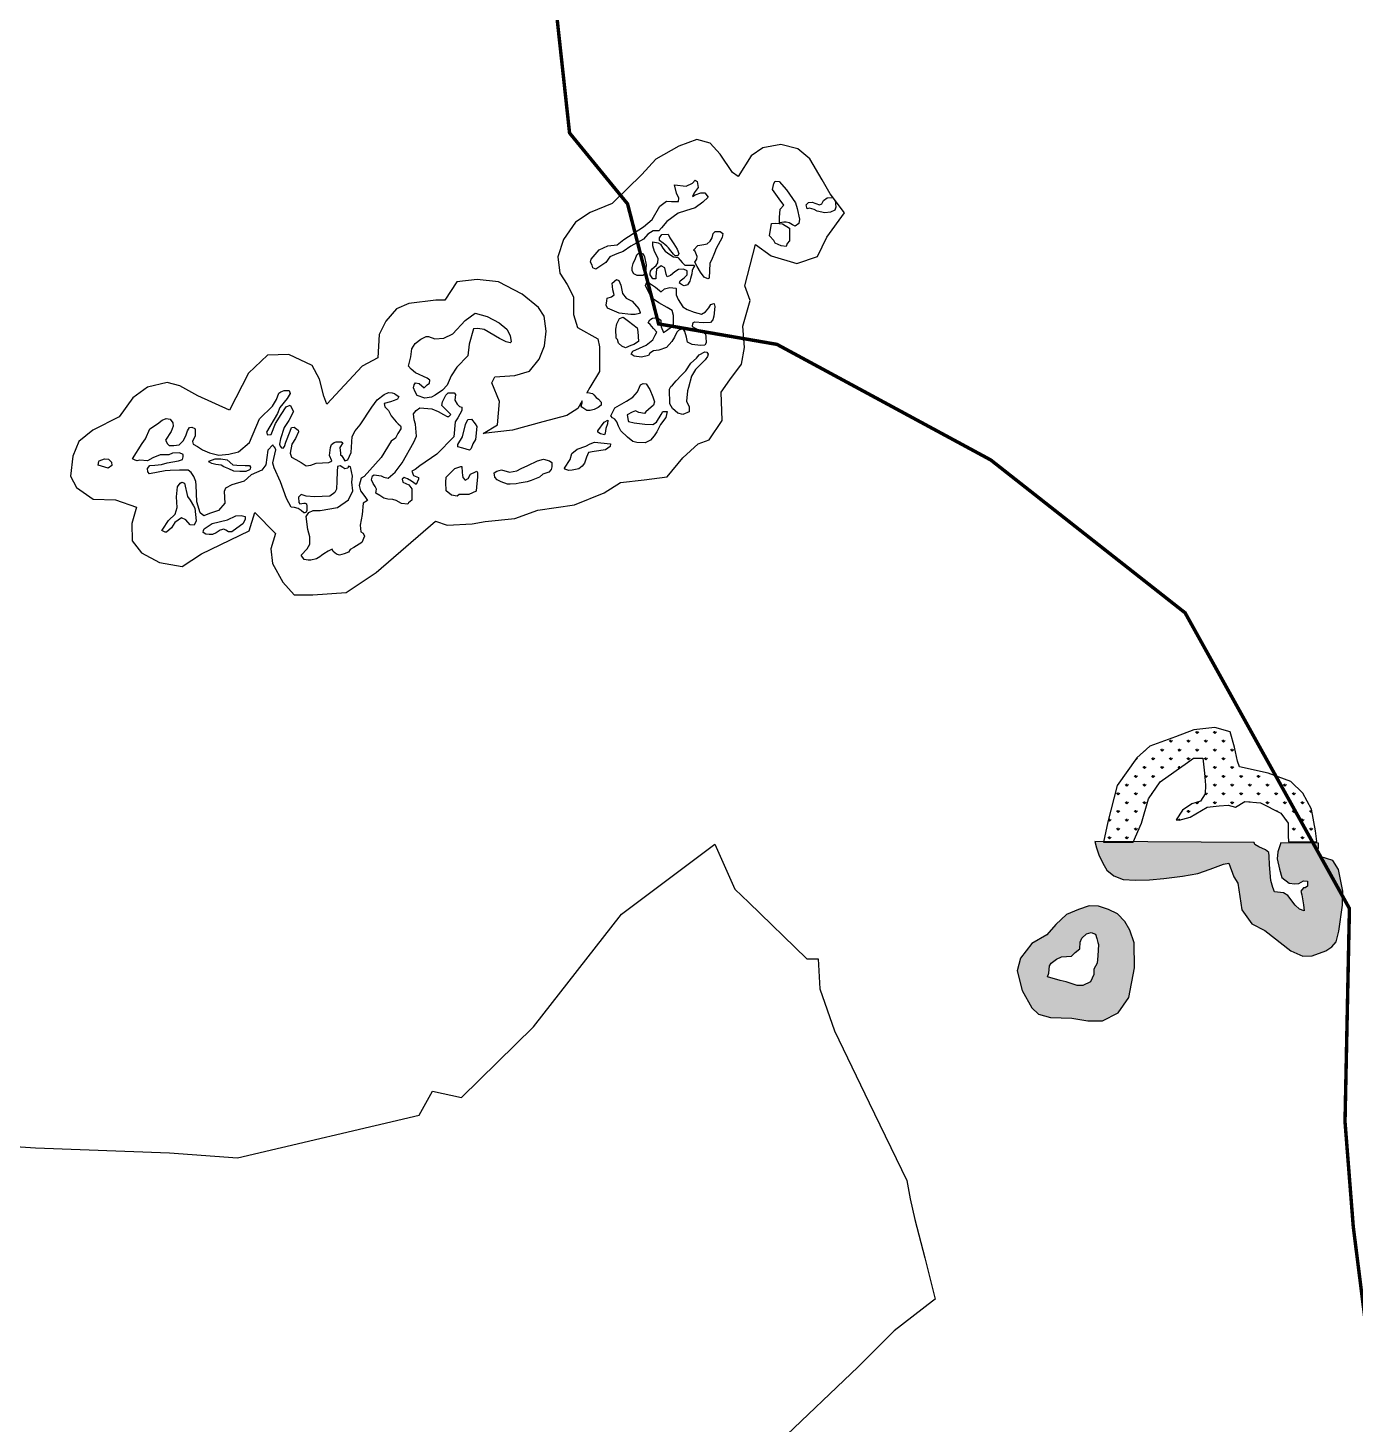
# Model space of a CAD drawing. Header units: metres. Extents: x 255476 to 378809, y 1739479 to 2227865.
# Drawn here: x 323235 to 325160, y 1837941 to 1839966 of the extents above; entities that cross this region are included whole.
import ezdxf

# ---------------------------------------------------------------- set-up
doc = ezdxf.new("R2010")
doc.units = ezdxf.units.M
doc.header["$MEASUREMENT"] = 0
for name, color, linetype in [('COASTLINE', 5, 'Continuous'), ('DISTRICT BOUNDRY', 86, 'Continuous'), ('MANGROOVE BUFFER ZONE', 120, 'Continuous')]:
    doc.layers.add(name, color=color, linetype=linetype)

msp = doc.modelspace()

# ---------------------------------------------------------------- hatches: boundary and pattern name
at = {"layer": 'MANGROOVE BUFFER ZONE'}
h = msp.add_hatch(dxfattribs=at)
h.set_pattern_fill('GRASS', color=256, scale=18)
h.paths.add_polyline_path([(324978.9, 1838945.4), (324956.9, 1838951.4), (324926.2, 1838948.4), (324899.5, 1838937.9), (324862.3, 1838924.4), (324843.4, 1838907.5), (324815.2, 1838867.3), (324801.6, 1838814.6), (324795.1, 1838785.3), (324838.4, 1838785.4), (324850.5, 1838813.1), (324860.6, 1838848.3), (324877.5, 1838872.6), (324916.9, 1838900.9), (324926, 1838907.3), (324939.3, 1838907.3), (324941.6, 1838885.4), (324943.4, 1838868), (324942.5, 1838855.2), (324936.1, 1838844.7), (324923.3, 1838841), (324909.6, 1838831.8), (324900.4, 1838817.7), (324905, 1838817.2), (324921, 1838821.8), (324945.7, 1838836), (324963.1, 1838837.8), (324975.9, 1838839.2), (324986.5, 1838836), (325000.2, 1838844.2), (325023.1, 1838842.4), (325052.4, 1838827.3), (325062.9, 1838813.1), (325062.9, 1838795.2), (325063.6, 1838786), (325104.4, 1838786.1), (325102.6, 1838801.7), (325096.8, 1838833.3), (325084.5, 1838856.3), (325066.7, 1838873.4), (325033.9, 1838885.3), (324992.5, 1838894.4), (324989.8, 1838902.6), (324985.3, 1838923.3)])
h = msp.add_hatch(dxfattribs=at)
h.set_pattern_fill('GRASS', color=256, scale=18)
h.paths.add_polyline_path([(325035.5, 1838764.9), (325034.8, 1838770.5), (325030, 1838774.4), (325020.6, 1838778.3), (325014.6, 1838782.1), (325013.9, 1838784.7), (324782.7, 1838786.5), (324785.1, 1838777.1), (324788.4, 1838766.7), (324794.4, 1838754.9), (324800.2, 1838744.8), (324810.4, 1838736.5), (324823.6, 1838731.1), (324841.7, 1838730), (324861.9, 1838730.5), (324882.9, 1838732.5), (324909.7, 1838735.9), (324932.2, 1838740.1), (324950.1, 1838746.2), (324969.2, 1838753.2), (324977, 1838754.9), (324984.1, 1838735.1), (324990, 1838725.7), (324995.7, 1838687), (325010.4, 1838666.9), (325029.4, 1838657.4), (325067, 1838627.6), (325084.4, 1838619.9), (325098.1, 1838620.3), (325117.9, 1838627.9), (325126.5, 1838633.5), (325132.6, 1838641), (325136.7, 1838656.1), (325141.7, 1838694.1), (325142.2, 1838714.4), (325138.6, 1838733.5), (325136, 1838745.8), (325128, 1838758.5), (325109.5, 1838764.7), (325106.4, 1838768.1), (325107.1, 1838784), (325052.2, 1838784.4), (325052.2, 1838784.3), (325047.9, 1838771.1), (325047, 1838761), (325050.5, 1838746.2), (325053.7, 1838734.2), (325064.6, 1838725.9), (325072.7, 1838724.8), (325078.3, 1838725.6), (325085.2, 1838729), (325091.3, 1838728.9), (325091.3, 1838721.7), (325087.7, 1838719.1), (325085.5, 1838719), (325081.6, 1838714.1), (325082.8, 1838708.9), (325085.5, 1838694.5), (325086.2, 1838685.8), (325079.5, 1838687.9), (325073.3, 1838694.1), (325062.5, 1838707.9), (325056.2, 1838711.6), (325043.3, 1838713.5), (325040.8, 1838719.7), (325037.8, 1838729.9), (325035.9, 1838752.5)])
h.paths.add_polyline_path([(324840, 1838603), (324839.5, 1838639.1), (324833.2, 1838657.9), (324826.1, 1838670.1), (324815.4, 1838681.2), (324802.6, 1838687.7), (324787.9, 1838692.7), (324774.3, 1838692.9), (324758.8, 1838687.8), (324741.5, 1838680.3), (324726, 1838666), (324713.3, 1838650.9), (324691.5, 1838638.2), (324674.9, 1838617), (324669.9, 1838598.8), (324677.4, 1838570.4), (324691.3, 1838545.1), (324701, 1838536), (324718.5, 1838531.2), (324749.3, 1838530), (324772.5, 1838526.4), (324793.6, 1838526), (324816.7, 1838537.7), (324832.1, 1838560.1)])
h.paths.add_polyline_path([(324765.1, 1838577.2), (324757.1, 1838577.6), (324740.9, 1838582.6), (324732.2, 1838584.9), (324713.9, 1838590.2), (324715.8, 1838595.4), (324716.9, 1838606), (324719.3, 1838609.7), (324727.3, 1838615.7), (324734.4, 1838619), (324748.9, 1838619.8), (324754.1, 1838625.3), (324760.8, 1838630.5), (324761.4, 1838640.3), (324763.9, 1838646.3), (324770.6, 1838652.5), (324777.4, 1838654.2), (324783.5, 1838651.7), (324785.7, 1838645.7), (324787.2, 1838639.7), (324788.2, 1838637), (324786.8, 1838620.4), (324786, 1838610), (324781.2, 1838600.9), (324781.4, 1838593.2), (324776.4, 1838582.9)], flags=16)
h.paths.add_polyline_path([(324973.3, 1837730.7), (324997.1, 1837758.5), (325001.8, 1837754.9), (325018.9, 1837745), (325047.6, 1837740.6), (325065.4, 1837745.4), (325080, 1837763.2), (325083, 1837808.2), (325080, 1837830.9), (325074.9, 1837851), (325054.7, 1837870.4), (325028.7, 1837888.3), (325000, 1837893), (324971.5, 1837890.6), (324939.5, 1837884), (324867.1, 1837881.5), (324827.9, 1837868), (324808.7, 1837853.9), (324776.8, 1837845.4), (324744.9, 1837856.5), (324729.5, 1837873.5), (324712.3, 1837890.6), (324682.1, 1837894.2), (324622.1, 1837892.3), (324593.2, 1837887), (324523, 1837884.6), (324467.2, 1837878.4), (324426.7, 1837859.5), (324386.6, 1837829.5), (324350.2, 1837781.4), (324341.6, 1837752.5), (324332.7, 1837725.6), (324337.7, 1837696.9), (324352.6, 1837682.1), (324363.1, 1837633.7), (324364.8, 1837614.8), (324334.5, 1837587.9), (324299.9, 1837555.9), (324285.2, 1837544.6), (324276.2, 1837526.3), (324271.5, 1837498.1), (324280.4, 1837441.9), (324275.9, 1837421.7), (324271.9, 1837386.4), (324268.3, 1837368.7), (324244.4, 1837345.7), (324212.1, 1837302.5), (324196.5, 1837283.3), (324171.4, 1837261.4), (324157.8, 1837235.2), (324158.6, 1837210.4), (324161.3, 1837196.2), (324168.3, 1837177.3), (324183, 1837161.9), (324199.8, 1837155.7), (324231.5, 1837158.9), (324283.8, 1837201.1), (324321.7, 1837239.4), (324353.7, 1837310.5), (324417.4, 1837480), (324434.1, 1837529.8), (324462.6, 1837585.2), (324476.1, 1837626), (324474.3, 1837687.8), (324464.6, 1837704.5), (324456.3, 1837715.6), (324454, 1837727.8), (324464.1, 1837743.5), (324480.4, 1837757.4), (324502.8, 1837759.3), (324518.8, 1837751.5), (324540.1, 1837735), (324566.2, 1837704.5), (324596.8, 1837706.8), (324636.5, 1837725.5), (324645.1, 1837710.2), (324654.1, 1837689), (324676.5, 1837680.6), (324701.6, 1837684.4), (324732.1, 1837702.1), (324817.2, 1837679.3), (324873.2, 1837679.2), (324910.8, 1837688.9), (324929.4, 1837695.6), (324956.6, 1837716.9)])
h.paths.add_polyline_path([(324790.7, 1837742.8), (324773.9, 1837749.4), (324765.3, 1837752.3), (324754.2, 1837754.6), (324739, 1837757.7), (324731.1, 1837761.3), (324714.8, 1837761.1), (324700.1, 1837760), (324691.5, 1837757.1), (324686.6, 1837742.7), (324679.9, 1837741.5), (324675.9, 1837747.2), (324672.9, 1837755.3), (324669, 1837762.6), (324662.1, 1837777), (324660.2, 1837787.4), (324652.3, 1837794.1), (324637.6, 1837794.8), (324622.7, 1837792.1), (324616.1, 1837783.6), (324611, 1837780), (324605.3, 1837771.8), (324599, 1837767.5), (324591.1, 1837767.5), (324584.1, 1837771), (324576.8, 1837781.3), (324574.1, 1837785.8), (324570.8, 1837791.1), (324565.2, 1837792.3), (324559.8, 1837796.8), (324562, 1837799.8), (324570.5, 1837801.7), (324576.1, 1837803), (324586.1, 1837805.1), (324594.2, 1837808), (324598.7, 1837810.1), (324608.6, 1837815.4), (324625.8, 1837822.2), (324638.4, 1837824.7), (324646.1, 1837823.8), (324651.3, 1837818.9), (324657, 1837815.4), (324662.7, 1837813.4), (324670.4, 1837808.7), (324677, 1837803.8), (324681.1, 1837796.9), (324688.8, 1837792.4), (324704.3, 1837791.7), (324726.2, 1837786.6), (324760.2, 1837786.7), (324770.3, 1837779.2), (324778.4, 1837766.7), (324784.2, 1837761.9), (324790.5, 1837761), (324794, 1837760.5), (324800.9, 1837756.8), (324807.6, 1837753.1), (324813.9, 1837752), (324817.3, 1837752.8), (324819.6, 1837756.9), (324819.8, 1837762.2), (324818.4, 1837764.7), (324813.8, 1837766.3), (324799.9, 1837769.9), (324788.1, 1837774.9), (324780.8, 1837776.7), (324775.4, 1837780.7), (324769, 1837787.6), (324759.8, 1837794.1), (324758.4, 1837794.7), (324755.2, 1837797), (324754.1, 1837799), (324755.2, 1837801), (324757.2, 1837803), (324762.5, 1837803), (324768.7, 1837807.1), (324780.2, 1837809.1), (324787.2, 1837807.5), (324791.9, 1837806.4), (324794.3, 1837804.5), (324800.5, 1837800.7), (324802.8, 1837798.5), (324810.7, 1837799), (324817, 1837799.1), (324822.4, 1837800.8), (324829.8, 1837802.9), (324833.6, 1837804.5), (324839.8, 1837816.5), (324844.7, 1837823.1), (324845.6, 1837829.2), (324849.2, 1837832.6), (324856.2, 1837834.4), (324865.1, 1837834.9), (324879, 1837836), (324883.6, 1837836.3), (324886.9, 1837837.5), (324902, 1837840.7), (324908.1, 1837843), (324919.7, 1837844), (324924.3, 1837844.1), (324926.7, 1837844.7), (324941.1, 1837845.8), (324964.2, 1837852.2), (324975.8, 1837854.6), (324985.2, 1837854.8), (324996.6, 1837854), (325001.4, 1837852.3), (325005.9, 1837848.6), (325010.4, 1837844.9), (325014, 1837841.2), (325016.8, 1837837.7), (325020.5, 1837834.3), (325024.5, 1837830.7), (325028.6, 1837823.1), (325038.4, 1837813.6), (325037, 1837807.6), (325031.5, 1837802.9), (325023.7, 1837799.9), (325017.8, 1837813.1), (325013.5, 1837823.1), (325012.1, 1837826), (325006.9, 1837829.2), (324998.8, 1837832.7), (324993.5, 1837831.5), (324978.6, 1837828.9), (324968, 1837823.7), (324961.5, 1837817.5), (324953.3, 1837799.3), (324941.2, 1837784.6), (324934.9, 1837777.8), (324926.2, 1837773.3), (324920.7, 1837773.2), (324913.8, 1837768), (324902.1, 1837757.5), (324895.1, 1837755.5), (324890.3, 1837754.9), (324881.7, 1837749.1), (324863.3, 1837732.6), (324847.1, 1837731.2), (324832.7, 1837731.8), (324804.2, 1837737.8)], flags=16)
h.paths.add_polyline_path([(324745.4, 1837796.3), (324741.9, 1837795.1), (324738.1, 1837794.5), (324724.9, 1837796.2), (324723.8, 1837797.6), (324723.5, 1837800.8), (324705.4, 1837800.8), (324701.2, 1837800.7), (324699.6, 1837801.4), (324699.5, 1837804.4), (324693.3, 1837804.8), (324684.1, 1837806), (324680.2, 1837807.9), (324674.7, 1837810.9), (324669.1, 1837816.1), (324667.6, 1837818.1), (324664.2, 1837820.5), (324664.3, 1837821.1), (324662.7, 1837822.3), (324659.4, 1837824), (324657.7, 1837825.5), (324654.6, 1837828.1), (324651.1, 1837829.7), (324645.4, 1837830.3), (324632.2, 1837830.6), (324624.7, 1837829.7), (324619.7, 1837827.2), (324609.7, 1837824.1), (324605.3, 1837821.7), (324596.4, 1837816.8), (324590, 1837813.9), (324584.9, 1837811.2), (324578.6, 1837807.9), (324569.9, 1837805), (324561, 1837804.4), (324554.4, 1837803.7), (324543.1, 1837805.6), (324534.6, 1837809.4), (324520.3, 1837814.8), (324508.5, 1837819.2), (324502.2, 1837820.7), (324493.6, 1837820.9), (324482.5, 1837820.3), (324473.3, 1837818.3), (324460.9, 1837812.7), (324450.5, 1837809.6), (324442.3, 1837806), (324437.5, 1837802.8), (324425.7, 1837791.2), (324421.9, 1837787.3), (324417.6, 1837782.8), (324410.4, 1837772.3), (324406, 1837762.3), (324402.1, 1837756.4), (324398.2, 1837749), (324394.1, 1837743.6), (324392.8, 1837740.7), (324390, 1837734.7), (324388.3, 1837733.3), (324386.1, 1837732.1), (324381.9, 1837735.5), (324383.1, 1837741.3), (324389.7, 1837753.4), (324395.9, 1837764.3), (324403.2, 1837779.2), (324407.2, 1837787.4), (324411.8, 1837793.7), (324428.6, 1837809.4), (324440.1, 1837816.8), (324454, 1837825.6), (324464, 1837833.8), (324474.4, 1837838.3), (324485.5, 1837841.8), (324494.7, 1837848.1), (324504.7, 1837852.2), (324537.5, 1837849.3), (324548.8, 1837847), (324566, 1837849.4), (324591.4, 1837848.7), (324599, 1837849.4), (324599.1, 1837851.2), (324603.6, 1837852.5), (324613.4, 1837851.8), (324623.4, 1837852), (324623.2, 1837853.3), (324622.9, 1837855.8), (324628.4, 1837857), (324637.2, 1837856.1), (324655.6, 1837856.8), (324667.5, 1837854.8), (324670.9, 1837853.9), (324675.7, 1837852.6), (324697.8, 1837851.8), (324704, 1837848.3), (324708.3, 1837843.1), (324709, 1837841.1), (324710.8, 1837836.6), (324712.6, 1837833.4), (324715.8, 1837829.4), (324717.4, 1837825), (324717.7, 1837823.3), (324718.2, 1837821), (324720.2, 1837818.3), (324720.8, 1837817.5), (324721.4, 1837816.8), (324722.8, 1837815), (324724.6, 1837813.6), (324728.7, 1837810.2), (324729.1, 1837809.3), (324730.7, 1837808), (324736.6, 1837805.7), (324738, 1837804.6), (324742.3, 1837802.8), (324745, 1837801.7), (324745.9, 1837797.6)], flags=16)
h.paths.add_polyline_path([(324423.2, 1837680.1), (324425.7, 1837656.7), (324426, 1837635.7), (324422, 1837623.9), (324415.8, 1837606), (324412.9, 1837597.9), (324404.8, 1837583.1), (324400, 1837578.5), (324387, 1837564.2), (324373.6, 1837560.7), (324363.6, 1837554.3), (324361.7, 1837547.7), (324362, 1837534.4), (324364.4, 1837519.8), (324369.6, 1837508.7), (324375.3, 1837503.1), (324373.5, 1837492.6), (324366.9, 1837491), (324358.5, 1837495), (324353.8, 1837494.2), (324346.5, 1837463.2), (324342.2, 1837442.4), (324334.2, 1837425.1), (324329.1, 1837420.1), (324328.4, 1837420.1), (324325, 1837424.3), (324326.5, 1837431.3), (324325.6, 1837434.3), (324324, 1837438.7), (324324.3, 1837454.9), (324322.5, 1837459.6), (324321.1, 1837462.3), (324320.5, 1837476.7), (324318.6, 1837480.3), (324317.6, 1837484.7), (324316.8, 1837491.2), (324317.6, 1837521.2), (324329.8, 1837532.1), (324341.1, 1837540.4), (324355.3, 1837554.5), (324361.3, 1837559.4), (324371.2, 1837568.2), (324376.8, 1837572), (324381.1, 1837575), (324387, 1837581.2), (324389.5, 1837583.3), (324393.9, 1837588.9), (324397.9, 1837587.5), (324399.7, 1837588.9), (324401, 1837591.3), (324401.9, 1837598.8), (324406.7, 1837604.9), (324409.4, 1837608.9), (324415.2, 1837625.2), (324417.6, 1837632.1), (324417.4, 1837635.3), (324415.1, 1837639), (324406.8, 1837660.7), (324403.7, 1837677.8), (324401.3, 1837687.9), (324398.8, 1837694.2), (324398.1, 1837700.1), (324400, 1837702), (324410.8, 1837700.1), (324418.4, 1837696.2)], flags=16)
h.paths.add_polyline_path([(324301.8, 1837336), (324301.8, 1837329.2), (324295.3, 1837311.3), (324290.6, 1837298.6), (324284.9, 1837290.9), (324277.3, 1837280.3), (324265.1, 1837258.5), (324257.7, 1837251.7), (324245.7, 1837239.4), (324233.6, 1837233.3), (324222.7, 1837225.3), (324217.6, 1837223.5), (324213.8, 1837222.3), (324209.8, 1837222.6), (324207.3, 1837223.5), (324205.6, 1837226), (324204.4, 1837227.4), (324214.9, 1837243.9), (324223.4, 1837257.1), (324229.2, 1837262.3), (324248.7, 1837283.8), (324261.6, 1837297.7), (324271.2, 1837310.5), (324278.7, 1837318.4), (324287.9, 1837323.6), (324292.8, 1837326.4), (324298.4, 1837334.4)], flags=16)
h.paths.add_polyline_path([(324281.6, 1835290.1), (324284.8, 1835320.2), (324272.2, 1835369.3), (324266.1, 1835396.1), (324253, 1835414.1), (324233.1, 1835423.7), (324207.9, 1835429.9), (324191.1, 1835455.2), (324174.6, 1835464.6), (324155.4, 1835470.8), (324131.3, 1835479.2), (324105.8, 1835474.2), (324079.7, 1835456.3), (324077.8, 1835430), (324093.8, 1835379.4), (324147.3, 1835291.5), (324179, 1835259.5), (324213.6, 1835244.9), (324250.1, 1835254.1), (324268.7, 1835271.5)])
h.paths.add_polyline_path([(324204.1, 1835309.3), (324196.7, 1835317.5), (324192.9, 1835323.4), (324187.3, 1835328), (324185.4, 1835330.5), (324181.6, 1835335.5), (324177.7, 1835339.9), (324175, 1835347.9), (324175.9, 1835350.3), (324170.9, 1835354.5), (324168.2, 1835358.5), (324164.6, 1835364.5), (324161.1, 1835368.4), (324159.4, 1835373.9), (324152.3, 1835386), (324148.4, 1835389.6), (324144.4, 1835398.7), (324142.4, 1835404), (324133.3, 1835416.3), (324128.4, 1835423.9), (324124.1, 1835433), (324124.1, 1835435.8), (324125.3, 1835437.7), (324127.5, 1835438.5), (324130, 1835437.2), (324134, 1835435.2), (324135.2, 1835434), (324139, 1835433.4), (324144, 1835432.3), (324147.3, 1835431.3), (324155.2, 1835429.2), (324161.2, 1835426.6), (324163.3, 1835421.5), (324169.1, 1835415.8), (324176.8, 1835408.3), (324182.7, 1835400.9), (324185.3, 1835395.8), (324186.1, 1835391.3), (324188, 1835389.2), (324189.2, 1835385.5), (324190.3, 1835380.3), (324191.2, 1835375.9), (324193.3, 1835371.7), (324193.8, 1835369.2), (324195.6, 1835366.5), (324198.6, 1835365.9), (324202.5, 1835366), (324204.8, 1835362.2), (324205.8, 1835361.5), (324208.1, 1835361.1), (324210.8, 1835360.9), (324211.1, 1835362.3), (324212.2, 1835368.6), (324214, 1835376.7), (324218.4, 1835380.8), (324223.4, 1835385.3), (324225.7, 1835385.5), (324227.4, 1835381.5), (324226.4, 1835374.3), (324229.2, 1835353.8), (324227.8, 1835345), (324230.4, 1835326.4), (324232.1, 1835322.6), (324231.6, 1835315.5), (324230.3, 1835312.9), (324227.5, 1835308.9), (324225.3, 1835307.1), (324221.9, 1835304.3), (324217.4, 1835303.2), (324211.6, 1835303.3)], flags=16)
h.paths.add_polyline_path([(324273.2, 1835795.3), (324251.5, 1835804.9), (324224.8, 1835811.2), (324201.7, 1835814.6), (324185.6, 1835814.2), (324158.7, 1835804), (324145.7, 1835788.3), (324137.2, 1835768.5), (324135.7, 1835743.3), (324134.8, 1835727.8), (324145.8, 1835707.3), (324157, 1835692.2), (324177.3, 1835683.5), (324196.1, 1835679.3), (324211.1, 1835680), (324228.3, 1835687.6), (324247.3, 1835672.5), (324262.4, 1835666.1), (324285.6, 1835663), (324301.4, 1835663.7), (324327.2, 1835668.3), (324341.8, 1835687.8), (324350.4, 1835716.7), (324353.2, 1835731.9), (324351.2, 1835749.1), (324341.6, 1835764.7), (324328.8, 1835774), (324311.7, 1835780.8), (324291.6, 1835786)])
h.paths.add_polyline_path([(324190.3, 1835770.1), (324194.8, 1835772.7), (324217.8, 1835773.1), (324225.9, 1835771.9), (324234.4, 1835767.9), (324240.4, 1835760.6), (324245.9, 1835760), (324249.5, 1835759.6), (324251.5, 1835757.1), (324255.1, 1835754.3), (324258, 1835752.4), (324262.7, 1835750.2), (324268.6, 1835748.1), (324274.5, 1835746), (324288.8, 1835743.2), (324291.9, 1835741.6), (324295.7, 1835738.9), (324298.3, 1835738.9), (324303, 1835734.4), (324303, 1835731.1), (324300.6, 1835728.8), (324297.5, 1835726.1), (324287.7, 1835721.4), (324277.5, 1835722.4), (324272.1, 1835728.4), (324268.9, 1835734.8), (324264.8, 1835737), (324261.8, 1835738.6), (324261.1, 1835739.5), (324256.6, 1835743.6), (324254.9, 1835745.3), (324251.5, 1835746.4), (324245.6, 1835747.4), (324244.5, 1835749.7), (324243.3, 1835750.3), (324235.9, 1835751.3), (324224.9, 1835749.1), (324217.5, 1835748.9), (324214.1, 1835747.5), (324211.1, 1835746.2), (324206.9, 1835744.5), (324202.8, 1835742.3), (324199.6, 1835740.5), (324197.7, 1835738.6), (324195, 1835738.4), (324192.7, 1835739.1), (324191.7, 1835742.1), (324189.8, 1835743.1), (324184.6, 1835742.9), (324183.8, 1835745.7), (324183.3, 1835759.4), (324184.3, 1835764.5)], flags=16)
h.paths.add_polyline_path([(323677.9, 1835364.1), (323701.5, 1835404.2), (323697, 1835431.4), (323685.1, 1835455.8), (323671, 1835470.4), (323652.2, 1835477.4), (323636.1, 1835488.5), (323609.8, 1835495.8), (323585.7, 1835493.3), (323564.8, 1835477), (323541.5, 1835443), (323514.6, 1835408.9), (323513.3, 1835389.2), (323502.7, 1835366.8), (323492.6, 1835333.7), (323495.4, 1835296.9), (323505.8, 1835280.4), (323520.8, 1835266.5), (323537.1, 1835260.1), (323568.1, 1835259.3), (323597, 1835271.9), (323623.5, 1835319.3)])
h.paths.add_polyline_path([(323602.7, 1835371.7), (323585.6, 1835357.1), (323578.4, 1835350.4), (323574.4, 1835345.1), (323565.4, 1835331.1), (323555, 1835318.5), (323550.9, 1835317.8), (323545.3, 1835318), (323542.2, 1835321.1), (323540, 1835332.1), (323540.6, 1835338.8), (323542.1, 1835355.3), (323549.4, 1835371.1), (323563.1, 1835395.5), (323574.9, 1835415.7), (323587.3, 1835433.7), (323594.1, 1835446.6), (323601.7, 1835452.2), (323605.8, 1835452.1), (323609.8, 1835449.5), (323611.3, 1835446.8), (323612.7, 1835436.8), (323611.9, 1835420.2), (323611.5, 1835412.2), (323613.3, 1835409.4), (323617.2, 1835407.3), (323619.6, 1835408.5), (323621.3, 1835413.8), (323624.2, 1835422.5), (323627.1, 1835428.1), (323632.9, 1835431.3), (323639.9, 1835431.3), (323648.6, 1835430.5), (323651.3, 1835429.8), (323652.3, 1835428.1), (323652.2, 1835421.3), (323649.8, 1835410.4), (323646.1, 1835405.9), (323634.3, 1835395.1), (323621.1, 1835384.5)], flags=16)

# ---------------------------------------------------------------- linework, layer by layer
at = {"layer": 'COASTLINE', "color": 1, "flags": 128}
msp.add_lwpolyline([(323987.5, 1840120.1, 5, 5, 0), (324020.9, 1839813.8, 5, 5, 0), (324105, 1839711, 5, 5, 0), (324150, 1839536.9, 5, 5, 0), (324321.7, 1839507.2, 5, 5, 0), (324631.7, 1839339.6, 5, 5, 0), (324913.6, 1839117.9, 5, 5, 0), (325151.9, 1838689.1, 5, 5, 0), (325145.5, 1838379.9, 5, 5, 0), (325151.7, 1838301.1, 5, 5, 0), (325157.5, 1838227.4, 5, 5, 0), (325182.3, 1838031.4, 5, 5, 0), (325200.2, 1837691.9, 5, 5, 0)], format="xyseb", dxfattribs=at)
at = {"layer": 'DISTRICT BOUNDRY'}
msp.add_polyline3d([(322986.8, 1838359.5, 0), (323246.5, 1838342.1, 0), (323440.7, 1838335, 0), (323539.5, 1838327.4, 0), (323802.8, 1838389.5, 0), (323822, 1838424.4, 0), (323864.1, 1838414.9, 0), (323968.6, 1838517.6, 0), (324096.2, 1838681, 0), (324231.7, 1838782.5, 0), (324260.7, 1838717.2, 0), (324280.8, 1838697.7, 0), (324364.3, 1838616.7, 0), (324364.9, 1838616.2, 0), (324381.5, 1838616, 0), (324383.8, 1838572.7, 0), (324404.9, 1838511.5, 0), (324455.6, 1838407.2, 0), (324509.8, 1838294.7, 0), (324515, 1838267.9, 0), (324521.7, 1838238, 0), (324536.1, 1838182.4, 0), (324551.3, 1838122.6, 0), (324547.3, 1838119.8, 0), (324491.5, 1838076.8, 0), (324439.4, 1838024.5, 0), (324325.9, 1837916.1, 0)], dxfattribs=at)
at = {"layer": 'MANGROOVE BUFFER ZONE', "flags": 128}
for points in [[(323941.6, 1839254.5), (323974.7, 1839266.6), (324028, 1839274.7), (324070.9, 1839291.8), (324094.8, 1839307), (324129.1, 1839310.8), (324162.6, 1839315.1), (324185.1, 1839342.7), (324207.2, 1839363.2), (324223.4, 1839368.6), (324242.1, 1839396.6), (324240.6, 1839438), (324253.1, 1839455.6), (324270.3, 1839478.3), (324274.4, 1839502.5), (324272.4, 1839533.8), (324282.9, 1839570.7), (324275.3, 1839592.2), (324290.6, 1839652.2), (324313.4, 1839635.8), (324350.3, 1839624.6), (324380.3, 1839634.6), (324394, 1839662.7), (324419.6, 1839698.1), (324398.7, 1839725.3), (324387.4, 1839745.6), (324369.5, 1839776.5), (324352, 1839790.6), (324327.3, 1839797.3), (324301.4, 1839792.2), (324284.1, 1839780.8), (324265.3, 1839750.8), (324257.4, 1839756.6), (324239.5, 1839783.1), (324225, 1839799), (324205.7, 1839804.3), (324179.2, 1839794.8), (324146.1, 1839776), (324125.8, 1839753.7), (324082.9, 1839711.7), (324050.7, 1839698.7), (324029.5, 1839684.5), (324012.2, 1839659.1), (324003.7, 1839634), (324006.7, 1839610.7), (324017.6, 1839594), (324026.8, 1839576.3), (324026.6, 1839550.4), (324032.3, 1839531.9), (324062.1, 1839515.2), (324064.3, 1839503.8), (324064.1, 1839468.1), (324050.3, 1839444.5), (324046, 1839437), (324047.6, 1839437.5), (324054, 1839435.8), (324056.3, 1839433.8), (324059.6, 1839430), (324063.1, 1839427.6), (324066.6, 1839423.2), (324066.9, 1839418.9), (324062.6, 1839415.6), (324056.8, 1839413), (324050.6, 1839411.2), (324046.1, 1839411.5), (324038.9, 1839416.2), (324037.9, 1839417.5), (324039.4, 1839422.3), (324039.4, 1839425.3), (324033, 1839414.2), (324017.1, 1839404.2), (323981.9, 1839394.7), (323938.3, 1839383), (323895.5, 1839377.9), (323916.3, 1839390.6), (323919.5, 1839424.4), (323908.2, 1839451.6), (323912.6, 1839460.3), (323941.7, 1839462), (323962.8, 1839468.5), (323976.6, 1839486), (323984.6, 1839505.3), (323986.9, 1839526.4), (323983.9, 1839548), (323976, 1839560.7), (323952.4, 1839579.8), (323917.7, 1839598), (323886.9, 1839601.2), (323857.4, 1839597.8), (323840, 1839571.4), (323826.8, 1839571.5), (323788, 1839566.4), (323770, 1839558.6), (323754.5, 1839541), (323744.7, 1839521.7), (323742.8, 1839487.9), (323720.3, 1839475.7), (323668.8, 1839420.4), (323664.4, 1839431.9), (323658.4, 1839457), (323647.5, 1839476.4), (323613.7, 1839492.4), (323582.9, 1839491.6), (323555.5, 1839465.4), (323527.9, 1839411.9), (323481.8, 1839432.7), (323455.5, 1839446.9), (323437.2, 1839451.7), (323408.8, 1839445.4), (323387.6, 1839429.7), (323367.7, 1839402.1), (323329.7, 1839382.8), (323309.1, 1839366.5), (323300.4, 1839345.1), (323297, 1839316.3), (323305.8, 1839299.7), (323329.8, 1839282.9), (323362.3, 1839281.6), (323393, 1839271), (323386.3, 1839247.3), (323386.6, 1839222.2), (323400.2, 1839205), (323426.1, 1839190.8), (323459.1, 1839184.9), (323487.3, 1839203.3), (323556.3, 1839236.8), (323564.4, 1839263.2), (323594.6, 1839233.1), (323587.9, 1839210.7), (323590, 1839189.2), (323605.2, 1839162.5), (323621.5, 1839144.2), (323648.7, 1839144), (323696.9, 1839147.3), (323740.4, 1839176.6), (323826.3, 1839250.6), (323843.5, 1839244.8), (323879.6, 1839246.8), (323898.5, 1839250.3)], [(324054.6, 1839618), (324053.8, 1839621.9), (324051.3, 1839626.3), (324052.2, 1839631), (324057.8, 1839637.6), (324063.8, 1839644.5), (324076.5, 1839650.3), (324090.1, 1839651.5), (324099.4, 1839659.1), (324127.9, 1839677.8), (324140.6, 1839688.5), (324151.6, 1839707.8), (324161.5, 1839714.7), (324168.7, 1839714.4), (324178.9, 1839714.4), (324179.2, 1839719.4), (324175.8, 1839726.5), (324173.1, 1839738.4), (324190.2, 1839736.7), (324199.3, 1839741.1), (324203.1, 1839745.5), (324206.2, 1839743.3), (324207.3, 1839734.5), (324201.7, 1839727.1), (324199, 1839721.6), (324203.1, 1839724.3), (324211.1, 1839727.1), (324216.9, 1839726.8), (324221.9, 1839720.7), (324214.1, 1839713.3), (324203.1, 1839705.3), (324188.8, 1839700.9), (324178.6, 1839697.6), (324161.8, 1839685.2), (324154.4, 1839676.1), (324150.5, 1839671.7), (324142, 1839671.7), (324134.5, 1839667), (324128.2, 1839659.9), (324109.7, 1839649.7), (324098.4, 1839641.7), (324089.6, 1839638.4), (324079.1, 1839634.3), (324073.4, 1839626), (324059, 1839616.4)], [(324325.4, 1839683.5), (324325.4, 1839691.4), (324326.2, 1839703.4), (324331.5, 1839709), (324324.8, 1839718.3), (324315.2, 1839732), (324317.1, 1839740.5), (324319, 1839743.8), (324324.7, 1839743.6), (324335.7, 1839731.3), (324348.4, 1839712.7), (324351, 1839704.1), (324354.2, 1839688.6), (324353.5, 1839682.7), (324347.9, 1839678.6), (324344.2, 1839680.4), (324339.4, 1839683.5), (324335.2, 1839684.6), (324331.7, 1839684.6), (324325.9, 1839683.4)], [(324365.3, 1839703.9), (324364.2, 1839709.7), (324367.2, 1839713.2), (324372.7, 1839713.6), (324383.4, 1839709.7), (324386.6, 1839711), (324389, 1839716.1), (324394.6, 1839719.6), (324402, 1839720.1), (324406.1, 1839715.7), (324407.1, 1839706.4), (324405.5, 1839702), (324399.4, 1839699), (324390.9, 1839698.1), (324380, 1839700.4), (324375.5, 1839702.7), (324369, 1839704.6)], [(324311, 1839664.5), (324313.9, 1839682.7), (324320, 1839683), (324329.9, 1839681.9), (324340, 1839675.7), (324340, 1839657.5), (324336.6, 1839653.5), (324334.9, 1839649.3), (324327.6, 1839650.2), (324319.2, 1839653.8), (324317.2, 1839657.8)], [(324151.1, 1839657.7), (324151.2, 1839661.9), (324154.7, 1839666.7), (324163.8, 1839667), (324166.2, 1839661.7), (324172.1, 1839653.2), (324176.8, 1839645.1), (324179.4, 1839639.1), (324178.1, 1839635.5), (324174.1, 1839635.8), (324171.6, 1839638), (324168, 1839643), (324164.6, 1839647.2), (324162, 1839649.6), (324158.9, 1839652.1), (324156.6, 1839653.8)], [(324216.2, 1839604.9), (324210.6, 1839612.1), (324206, 1839620.2), (324202.7, 1839626.2), (324205.5, 1839630.7), (324206.2, 1839634.8), (324205.2, 1839637), (324203, 1839641.9), (324200.8, 1839643.8), (324206.7, 1839650.6), (324215.4, 1839651.9), (324220.3, 1839653), (324224.8, 1839656.8), (324227.6, 1839661.9), (324229.3, 1839667.9), (324231.9, 1839670.7), (324239.5, 1839670.9), (324243.4, 1839668), (324242.4, 1839662.1), (324233.6, 1839646.1), (324231.3, 1839640), (324226.7, 1839629.3), (324224.5, 1839624.8), (324223.2, 1839603.3), (324221.4, 1839602.5)], [(324114.1, 1839609.6), (324111.9, 1839613.8), (324111.7, 1839618.5), (324113, 1839624.7), (324116.4, 1839631.9), (324118.6, 1839637), (324122.3, 1839640.4), (324127.6, 1839638.6), (324129.4, 1839634), (324131.9, 1839622.6), (324131, 1839612.2), (324130.9, 1839609.6), (324127.2, 1839606.9), (324125.7, 1839606.9), (324118.9, 1839606.9)], [(324141.8, 1839602.3), (324137.7, 1839607.9), (324137.6, 1839610.2), (324138.2, 1839613.4), (324140.7, 1839617), (324146.7, 1839621.7), (324149, 1839625.6), (324149.5, 1839631.6), (324144.2, 1839641.9), (324141.9, 1839650), (324141.7, 1839655.9), (324149.6, 1839654.7), (324152.9, 1839652.4), (324156, 1839646.5), (324159.7, 1839642.4), (324166.4, 1839637.7), (324171.8, 1839634.4), (324177.7, 1839633.3), (324181.2, 1839629.3), (324184, 1839625.8), (324188.2, 1839622.3), (324193.6, 1839622), (324201.6, 1839622), (324202, 1839620.9), (324200.8, 1839618.5), (324198.6, 1839614.3), (324198, 1839609.4), (324196.2, 1839602.6), (324195.2, 1839598.7), (324191.9, 1839593.6), (324187.2, 1839592.3), (324184.8, 1839592.9), (324180.5, 1839595.8), (324181.3, 1839599.6), (324187.1, 1839603.8), (324191.6, 1839608.1), (324191.6, 1839614.1), (324186.3, 1839616.1), (324178.8, 1839615.7), (324173.5, 1839612.4), (324167.1, 1839607.3), (324162.4, 1839605.3), (324161.1, 1839609), (324158.9, 1839618.2), (324153.6, 1839621.2), (324147.1, 1839616.3), (324146.1, 1839605.5), (324146.1, 1839602.3)], [(324075.7, 1839559.5), (324074, 1839564.3), (324074.9, 1839570.5), (324075.2, 1839574), (324081.5, 1839576.3), (324085.8, 1839579.2), (324083.7, 1839586.2), (324082.5, 1839596.1), (324088.9, 1839601.4), (324092.3, 1839600), (324095.4, 1839593), (324097.7, 1839581.2), (324103.2, 1839574), (324111.8, 1839569.8), (324121.5, 1839558.7), (324123.2, 1839553.6), (324122.2, 1839551.9), (324116, 1839550.7), (324109.9, 1839550.7), (324093, 1839552.7)], [(324110.2, 1839492.8), (324112.7, 1839497.6), (324132.2, 1839506.1), (324141.7, 1839513.6), (324144.9, 1839520.4), (324147.5, 1839524.7), (324142.5, 1839530.2), (324137.7, 1839535.9), (324134.8, 1839538.5), (324137.3, 1839542.6), (324141.3, 1839545.4), (324148.1, 1839546.4), (324153.5, 1839542.1), (324153.9, 1839532.5), (324157.2, 1839524.6), (324161.7, 1839527.2), (324168.8, 1839532.6), (324171.4, 1839536.6), (324171.4, 1839548.9), (324169.6, 1839556.2), (324162.4, 1839560.9), (324150.3, 1839567.4), (324139.9, 1839574.9), (324135, 1839584.6), (324131.1, 1839592.5), (324133, 1839597.3), (324136.6, 1839595.8), (324145.3, 1839590.1), (324151.4, 1839585.5), (324153.8, 1839583.3), (324158.6, 1839587.8), (324166.3, 1839589.8), (324174.8, 1839588.8), (324175.5, 1839588.1), (324175.3, 1839579.2), (324178.6, 1839572.2), (324185.4, 1839561.8), (324191.4, 1839557.7), (324201.8, 1839553.9), (324212.4, 1839551.2), (324218.2, 1839554.3), (324222.8, 1839560.1), (324225.6, 1839565), (324230, 1839566.6), (324230.7, 1839565.9), (324231.7, 1839562.1), (324230, 1839548.1), (324228.8, 1839542.7), (324225.4, 1839539.1), (324215.3, 1839538.6), (324202.2, 1839539.3), (324199.4, 1839537.6), (324198.7, 1839533.3), (324218.1, 1839522.6), (324218.6, 1839518), (324219.1, 1839509.3), (324217.1, 1839506.2), (324210.6, 1839505.6), (324198.9, 1839506.8), (324191.8, 1839510.2), (324190.7, 1839517.9), (324188.2, 1839525.7), (324185.8, 1839529.8), (324179.6, 1839527.9), (324176.7, 1839524.7), (324173, 1839517.5), (324169.4, 1839511.4), (324161.4, 1839502.8), (324150.6, 1839498.7), (324142.5, 1839497.7), (324137.4, 1839494.5), (324135.4, 1839490.9), (324125.1, 1839488.5), (324114.5, 1839490.2)], [(323811.2, 1839429.4), (323800.1, 1839433.3), (323796.9, 1839438.5), (323794.8, 1839444), (323795.5, 1839448.7), (323797.7, 1839451.5), (323802.6, 1839450.7), (323810, 1839444.1), (323814.5, 1839448.7), (323817.6, 1839451.1), (323818.3, 1839455.3), (323814.5, 1839458.3), (323797.6, 1839466.1), (323791.2, 1839471.1), (323787.2, 1839475.6), (323790.5, 1839489.2), (323792.2, 1839500.7), (323797.2, 1839508.6), (323805.2, 1839514.9), (323812.9, 1839518.6), (323816.4, 1839518.6), (323825.6, 1839515.2), (323838.7, 1839516.3), (323851.5, 1839522.5), (323869.4, 1839542), (323884.2, 1839552.3), (323901.4, 1839547.6), (323918.6, 1839538.4), (323930, 1839529.5), (323935, 1839520.1), (323936.1, 1839510.9), (323934.8, 1839509.6), (323928.9, 1839510.7), (323919.1, 1839515.6), (323897.1, 1839529), (323888, 1839530.4), (323881.7, 1839529.9), (323875.1, 1839507.3), (323873.2, 1839490.8), (323857.5, 1839474.3), (323849.4, 1839461.5), (323843.4, 1839447.9), (323836.5, 1839440.8), (323826.1, 1839433.7), (323820.5, 1839430.5)], [(324091.9, 1839508.8), (324090.6, 1839514.3), (324088.4, 1839516.2), (324088.2, 1839529.3), (324089.4, 1839537.2), (324093.3, 1839544.7), (324098.6, 1839546.6), (324106.6, 1839540.9), (324118.8, 1839531.4), (324120, 1839525.7), (324121, 1839511.2), (324114, 1839506.9), (324109.7, 1839505.4), (324101.8, 1839502), (324096.7, 1839504.4)], [(324166.5, 1839421.1), (324166, 1839442.1), (324167.6, 1839446), (324170, 1839448.3), (324175.3, 1839454.4), (324183.2, 1839462.6), (324189.4, 1839468.9), (324196.9, 1839479.9), (324204.8, 1839487.2), (324208.9, 1839492.1), (324216.9, 1839496.2), (324220.1, 1839495.7), (324222, 1839493.2), (324220.9, 1839489.5), (324217.5, 1839484.8), (324203.6, 1839471), (324197.7, 1839461.1), (324193.4, 1839444.8), (324191.7, 1839439.6), (324190.7, 1839425), (324194.5, 1839416.5), (324194.3, 1839409.6), (324185.3, 1839405.7), (324177.8, 1839407.4), (324170, 1839414.3)], [(323727.7, 1839280.7), (323721.6, 1839276.9), (323720.2, 1839260.4), (323717.1, 1839244.8), (323718.3, 1839235.5), (323721.7, 1839233.2), (323723.3, 1839229), (323719.4, 1839220), (323708, 1839212.7), (323702.8, 1839209.9), (323700.5, 1839205.8), (323693.9, 1839203.3), (323687.2, 1839201.6), (323683.1, 1839203.2), (323678, 1839207), (323676.5, 1839210.3), (323670.9, 1839207.5), (323664.4, 1839203.3), (323661.3, 1839201.2), (323658.6, 1839199.2), (323653.9, 1839196.1), (323645.8, 1839194.2), (323641.6, 1839194.2), (323635.9, 1839195.1), (323631.7, 1839201.5), (323640.3, 1839210.7), (323644.3, 1839217.3), (323644.3, 1839228.2), (323641.2, 1839238.9), (323639, 1839257.5), (323643, 1839263.2), (323649, 1839266.1), (323659.4, 1839266.4), (323684.2, 1839270.5), (323700.5, 1839281.8), (323706.4, 1839294.9), (323705.3, 1839307.4), (323705.9, 1839316.3), (323703.2, 1839329.5), (323700.2, 1839330.5), (323699.2, 1839327.8), (323694.9, 1839326.9), (323692.1, 1839328.8), (323688, 1839331), (323684.2, 1839330.1), (323683.8, 1839322.8), (323683.5, 1839308.9), (323683, 1839297), (323680.7, 1839292.6), (323673.1, 1839287), (323650.9, 1839286), (323638.7, 1839286.9), (323631.8, 1839289.4), (323627.8, 1839285.5), (323628.2, 1839278.1), (323629.7, 1839275.8), (323635.4, 1839276.7), (323637.7, 1839277), (323639.6, 1839276), (323639.7, 1839272.6), (323639.7, 1839271.1), (323639.7, 1839266.5), (323638.7, 1839264), (323637.2, 1839262.9), (323635.5, 1839262.9), (323631.5, 1839266.2), (323627.4, 1839269), (323621.8, 1839270.6), (323617.3, 1839271.3), (323610.5, 1839283.8), (323601.5, 1839308), (323592.4, 1839328.3), (323590.8, 1839335.1), (323590.8, 1839335.6), (323595, 1839354.5), (323593.6, 1839357.6), (323592.1, 1839358.5), (323590.6, 1839361.6), (323583.5, 1839353.9), (323580.4, 1839332.7), (323574.5, 1839325), (323559.2, 1839318.2), (323548.9, 1839308.9), (323531.1, 1839303.4), (323521.9, 1839298.9), (323519.9, 1839294), (323521, 1839277), (323512, 1839266.2), (323498.5, 1839261.8), (323490.6, 1839258.8), (323485.4, 1839262.7), (323480.2, 1839278.7), (323479.2, 1839303.2), (323478.7, 1839308.5), (323475.8, 1839315.8), (323472.2, 1839321.5), (323468, 1839325), (323455.3, 1839325), (323441.5, 1839324.2), (323434.6, 1839323.7), (323411.7, 1839319.6), (323409.3, 1839322.3), (323408.8, 1839327.4), (323412, 1839331.6), (323419.6, 1839332.2), (323429.1, 1839333), (323437.4, 1839335.3), (323453.8, 1839338.3), (323459.4, 1839340.2), (323460.4, 1839344.3), (323460.5, 1839347.5), (323455.2, 1839349.8), (323445.3, 1839349.3), (323439.8, 1839346.9), (323427, 1839346.9), (323416.5, 1839342.6), (323408.7, 1839338.5), (323397.5, 1839339.3), (323393.8, 1839338.5), (323390.8, 1839339.5), (323387.1, 1839341.4), (323401.3, 1839363.7), (323405.8, 1839370.3), (323412.4, 1839384.5), (323423.4, 1839391.9), (323430.3, 1839397.2), (323436, 1839399.6), (323441.6, 1839398.9), (323445.7, 1839393.3), (323446.1, 1839388.8), (323443, 1839380.9), (323434.9, 1839368.2), (323437.8, 1839363.1), (323440.4, 1839360.6), (323447.2, 1839360.4), (323454.7, 1839361.3), (323460.5, 1839367.1), (323464.5, 1839374.8), (323466.6, 1839381.9), (323469.9, 1839386.9), (323472.9, 1839387.1), (323477.5, 1839385.4), (323477.8, 1839384), (323477.9, 1839374.7), (323474.2, 1839366.6), (323475.1, 1839362.3), (323481.3, 1839359.3), (323488.8, 1839354.2), (323498.6, 1839349.7), (323512.3, 1839346.7), (323526.9, 1839348), (323541, 1839351.5), (323556.5, 1839364.7), (323571.2, 1839399), (323589.9, 1839417.7), (323596, 1839427.2), (323599.1, 1839436.3), (323602.3, 1839438.5), (323606.9, 1839440.4), (323614.1, 1839440.3), (323614.7, 1839438.9), (323615.5, 1839436.1), (323611.2, 1839428.5), (323600.6, 1839415.5), (323597.1, 1839406.8), (323581.2, 1839379.9), (323582.7, 1839375.8), (323588, 1839376.5), (323594.3, 1839392.6), (323602.8, 1839405.6), (323610, 1839416.7), (323615.7, 1839419), (323620.4, 1839410), (323613.9, 1839396.8), (323607.1, 1839386.7), (323601.8, 1839370.2), (323600.2, 1839362.4), (323601.1, 1839359.4), (323603.3, 1839357.1), (323605.7, 1839356.5), (323607.3, 1839359.3), (323609.4, 1839365.4), (323615.9, 1839381.4), (323617.8, 1839386.6), (323621.4, 1839387.1), (323627.4, 1839382.9), (323627.8, 1839380.6), (323623.6, 1839370.8), (323618.2, 1839362.6), (323615.7, 1839349.4), (323617.5, 1839343.6), (323623.9, 1839340.5), (323631.6, 1839336), (323638.9, 1839331.1), (323645.8, 1839331.9), (323653.5, 1839334.9), (323671.9, 1839336.1), (323674.8, 1839337.4), (323676.3, 1839338.1), (323672.7, 1839346.1), (323674.2, 1839357.9), (323675.8, 1839361.9), (323679.5, 1839365), (323682.2, 1839365.9), (323690.2, 1839365.7), (323692.1, 1839364.5), (323687.8, 1839357.9), (323688.8, 1839349.6), (323688.7, 1839346.9), (323690.5, 1839345.5), (323695.1, 1839338.2), (323699.4, 1839339.6), (323704, 1839350.4), (323705.6, 1839373.6), (323709.9, 1839381.6), (323717.2, 1839390.3), (323734.2, 1839416.2), (323741.7, 1839426.8), (323751.9, 1839434.7), (323758.1, 1839437.3), (323763.6, 1839437.1), (323766.8, 1839436.1), (323769.6, 1839434.2), (323773.2, 1839431.8), (323771.3, 1839427.6), (323766.3, 1839425.9), (323761.1, 1839423.8), (323752.1, 1839421.3), (323753, 1839416.6), (323758.5, 1839411.5), (323762.3, 1839403.7), (323769.2, 1839394.7), (323772.4, 1839391.8), (323775.7, 1839389.2), (323776, 1839388.2), (323776, 1839384.9), (323771.9, 1839378), (323768.6, 1839371.2), (323762.3, 1839366.9), (323747.7, 1839343), (323722.9, 1839315.7), (323718.8, 1839313.4), (323716, 1839302.7), (323717.8, 1839294.9), (323723.9, 1839286.4)], [(323777.4, 1839276.6), (323769.6, 1839281), (323764.5, 1839282.2), (323757.4, 1839282.6), (323751.7, 1839284.1), (323745.8, 1839288), (323740, 1839291.2), (323740.7, 1839297.2), (323738.9, 1839301.2), (323736, 1839305.6), (323733.8, 1839310.6), (323735, 1839316.6), (323737.6, 1839317.9), (323747.6, 1839316.4), (323751.4, 1839314.7), (323757.7, 1839313.4), (323768.1, 1839321.7), (323778.1, 1839335.2), (323795, 1839365.6), (323798.9, 1839374.2), (323797.5, 1839391.7), (323795.4, 1839397.7), (323794.6, 1839406.4), (323798.6, 1839411.1), (323803.7, 1839415.4), (323821.3, 1839413.5), (323830.3, 1839409.8), (323838.2, 1839405.4), (323843.6, 1839402.6), (323845.8, 1839402.7), (323848.6, 1839405.6), (323845.9, 1839408.6), (323835.7, 1839418.5), (323836.5, 1839423.8), (323838.5, 1839427.6), (323841.6, 1839433.6), (323844.9, 1839437.1), (323853.6, 1839437.1), (323855.3, 1839434.6), (323854.7, 1839426.3), (323857.7, 1839420.5), (323861.5, 1839416.9), (323864.7, 1839416.3), (323864.9, 1839411.4), (323861.9, 1839406.2), (323858.7, 1839400.9), (323854.9, 1839394.7), (323853.2, 1839373.3), (323828.3, 1839348.1), (323803.9, 1839331), (323796.9, 1839325.8), (323792, 1839323.4), (323794.4, 1839316.9), (323801.6, 1839314.1), (323801.9, 1839311.5), (323798.3, 1839303.8), (323791.8, 1839308.8), (323785.8, 1839312.1), (323781.1, 1839314.1), (323778.2, 1839311.8), (323779.2, 1839307.4), (323788, 1839303.4), (323792.2, 1839297.6), (323792.2, 1839281.3), (323787.4, 1839277.4), (323786.3, 1839275.5)], [(324080.7, 1839403.7), (324086.6, 1839415.2), (324103.7, 1839424.8), (324112.7, 1839430.8), (324119.5, 1839438.4), (324123.7, 1839448.4), (324127.8, 1839450.7), (324132.2, 1839449.9), (324137.5, 1839441.6), (324141.5, 1839430.9), (324144.1, 1839424), (324142.4, 1839419.2), (324135.6, 1839412.6), (324131.5, 1839409.4), (324129.7, 1839407.2), (324121.4, 1839408.2), (324116.6, 1839410.6), (324111.7, 1839409.1), (324104.4, 1839405.2), (324105.8, 1839396.7), (324106.6, 1839395.5), (324114.4, 1839393.3), (324130.2, 1839391.5), (324141.5, 1839391.1), (324146.8, 1839394.5), (324153.6, 1839405.5), (324156.3, 1839409.9), (324162.5, 1839409.8), (324160.3, 1839401.4), (324152.7, 1839390.8), (324147.3, 1839380.2), (324143.6, 1839374.5), (324138.3, 1839368.4), (324130.5, 1839364.3), (324118.5, 1839364.8), (324112.7, 1839366.2), (324105.1, 1839372.8), (324095.4, 1839381.7), (324091.9, 1839388.5), (324089.5, 1839395), (324086.6, 1839398.9), (324083.1, 1839400.5)], [(323858.9, 1839358.6), (323859, 1839361.3), (323858.9, 1839362.2), (323865.7, 1839372.9), (323870, 1839390.9), (323873.2, 1839398.5), (323878.9, 1839398.7), (323883.9, 1839392.2), (323886.4, 1839388.1), (323884.5, 1839369.4), (323880.4, 1839362.9), (323878.2, 1839356.3), (323875.7, 1839353.9), (323865.9, 1839356.8)], [(324061.7, 1839379.8), (324061.8, 1839381.6), (324071.2, 1839394.2), (324076.4, 1839397.2), (324075.8, 1839392), (324073.7, 1839385), (324072.6, 1839378.3), (324071.4, 1839376.1), (324065.9, 1839377.3)], [(324014, 1839326.1), (324013.7, 1839327.9), (324021.9, 1839340.1), (324024.1, 1839348.8), (324031.9, 1839355.1), (324044.5, 1839359.8), (324050.8, 1839362.9), (324056.9, 1839365.3), (324080.1, 1839363.1), (324079.7, 1839359.1), (324072.8, 1839354.2), (324056.8, 1839351.8), (324048.5, 1839350.6), (324045.6, 1839343.7), (324043.5, 1839337.9), (324042.5, 1839334.8), (324039.3, 1839330.4), (324034.3, 1839326.8), (324024.6, 1839324.8), (324019.8, 1839324.3)], [(323356.9, 1839331.5), (323351.6, 1839327.5), (323337.3, 1839331.9), (323338.1, 1839337.2), (323338.9, 1839338.1), (323346.6, 1839341.4), (323352.4, 1839340.9), (323356.8, 1839336.3)], [(323557.8, 1839326), (323556.9, 1839325.2), (323551.5, 1839322.8), (323542.5, 1839322.8), (323534, 1839323.4), (323526.8, 1839326.8), (323519.5, 1839329.8), (323515.4, 1839332.1), (323507.8, 1839333), (323502, 1839334.5), (323498.9, 1839336.5), (323497.9, 1839338), (323506.8, 1839341), (323515, 1839341.1), (323524.1, 1839339.7), (323532.4, 1839332.4), (323538.6, 1839331.8), (323550.3, 1839331.5), (323556.7, 1839331.4), (323558, 1839328.9)], [(323912.7, 1839314.4), (323911.4, 1839320.8), (323915.6, 1839323.5), (323922.1, 1839325.2), (323933.8, 1839322.1), (323944.4, 1839323.7), (323950.5, 1839327.1), (323960.2, 1839331.5), (323974.3, 1839338.1), (323983, 1839340.9), (323992, 1839338.5), (323995.1, 1839335.9), (323995.1, 1839329.4), (323994.2, 1839325.7), (323990.7, 1839321.7), (323982.2, 1839318.8), (323977.3, 1839314.5), (323965.2, 1839310), (323959.4, 1839307.7), (323947.7, 1839305.7), (323943.7, 1839304.9), (323934.7, 1839304.7), (323930.8, 1839304.7), (323921.7, 1839308), (323916.1, 1839310.7)], [(323841.9, 1839294.8), (323841.7, 1839307.5), (323841.9, 1839314.7), (323848.3, 1839321), (323854.6, 1839327.2), (323863.2, 1839330.2), (323864.7, 1839330), (323865.2, 1839321.3), (323865.4, 1839317.3), (323866.2, 1839314), (323869.3, 1839310.5), (323873.9, 1839312.7), (323877.4, 1839318.8), (323884.4, 1839322.4), (323886.4, 1839323.2), (323887.3, 1839321.3), (323887.3, 1839314.7), (323886, 1839300.5), (323885.3, 1839294.3), (323875, 1839289.7), (323860.6, 1839289.7), (323857.7, 1839286.9), (323849.6, 1839288.6)], [(323479.3, 1839251.4), (323476.7, 1839245.2), (323470.7, 1839245.6), (323464.5, 1839253), (323457.9, 1839255.6), (323448.3, 1839248.8), (323443.4, 1839241), (323436.6, 1839234.8), (323434.2, 1839234.8), (323429.8, 1839237.2), (323431.2, 1839239), (323439.4, 1839251.8), (323448.9, 1839261.1), (323451.9, 1839270.5), (323451.1, 1839285.9), (323452.3, 1839300.6), (323456.3, 1839306), (323458.7, 1839307.6), (323462.5, 1839306), (323466.9, 1839286.7), (323470.5, 1839281.3), (323475.3, 1839273.3), (323477.5, 1839269.5)], [(323550.4, 1839257.8), (323550.3, 1839253.3), (323546.9, 1839246.9), (323538.3, 1839240.7), (323531.1, 1839235.2), (323526.4, 1839235.3), (323522.3, 1839237.7), (323519.3, 1839239.2), (323514.2, 1839237.6), (323508.2, 1839233.9), (323502.9, 1839231.3), (323498.3, 1839231.3), (323493.4, 1839232.2), (323489.7, 1839234.2), (323489.8, 1839237.4), (323491.2, 1839239.7), (323502.5, 1839247.3), (323525, 1839252.7), (323536.9, 1839258.7), (323544.5, 1839258.9)], [(324916.9, 1838900.9), (324926, 1838907.3), (324939.3, 1838907.3), (324941.6, 1838885.4), (324943.4, 1838868), (324942.5, 1838855.2), (324936.1, 1838844.7), (324923.3, 1838841), (324909.6, 1838831.8), (324900.4, 1838817.7), (324905, 1838817.2), (324921, 1838821.8), (324945.7, 1838836), (324963.1, 1838837.8), (324975.9, 1838839.2), (324986.5, 1838836), (325000.2, 1838844.2), (325023.1, 1838842.4), (325052.4, 1838827.3), (325062.9, 1838813.1), (325062.9, 1838795.2), (325063.6, 1838786), (325104.4, 1838786.1), (325102.6, 1838801.7), (325096.8, 1838833.3), (325084.5, 1838856.3), (325066.7, 1838873.4), (325033.9, 1838885.3), (324992.5, 1838894.4), (324989.8, 1838902.6), (324985.3, 1838923.3), (324978.9, 1838945.4), (324956.9, 1838951.4), (324926.2, 1838948.4), (324899.5, 1838937.9), (324862.3, 1838924.4), (324843.4, 1838907.5), (324815.2, 1838867.3), (324801.6, 1838814.6), (324795.1, 1838785.3), (324838.4, 1838785.4), (324850.5, 1838813.1), (324860.6, 1838848.3), (324877.5, 1838872.6)]]:
    msp.add_lwpolyline(points, close=True, dxfattribs=at)
at = {"layer": 'MANGROOVE BUFFER ZONE'}
for points in [[(324977, 1838754.9), (324984.1, 1838735.1), (324990, 1838725.7), (324995.7, 1838687), (325010.4, 1838666.9), (325029.4, 1838657.4), (325067, 1838627.6), (325084.4, 1838619.9), (325098.1, 1838620.3), (325117.9, 1838627.9), (325126.5, 1838633.5), (325132.6, 1838641), (325136.7, 1838656.1), (325141.7, 1838694.1), (325142.2, 1838714.4), (325138.6, 1838733.5), (325136, 1838745.8), (325128, 1838758.5), (325109.5, 1838764.7), (325106.4, 1838768.1), (325107.1, 1838784), (325052.2, 1838784.4), (325052.2, 1838784.3), (325047.9, 1838771.1), (325047, 1838761), (325050.5, 1838746.2), (325053.7, 1838734.2), (325064.6, 1838725.9), (325072.7, 1838724.8), (325078.3, 1838725.6), (325085.2, 1838729), (325091.3, 1838728.9), (325091.3, 1838721.7), (325087.7, 1838719.1), (325085.5, 1838719), (325081.6, 1838714.1), (325082.8, 1838708.9), (325085.5, 1838694.5), (325086.2, 1838685.8), (325079.5, 1838687.9), (325073.3, 1838694.1), (325062.5, 1838707.9), (325056.2, 1838711.6), (325043.3, 1838713.5), (325040.8, 1838719.7), (325037.8, 1838729.9), (325035.9, 1838752.5), (325035.5, 1838764.9), (325034.8, 1838770.5), (325030, 1838774.4), (325020.6, 1838778.3), (325014.6, 1838782.1), (325013.9, 1838784.7), (324782.7, 1838786.5), (324785.1, 1838777.1), (324788.4, 1838766.7), (324794.4, 1838754.9), (324800.2, 1838744.8), (324810.4, 1838736.5), (324823.6, 1838731.1), (324841.7, 1838730), (324861.9, 1838730.5), (324882.9, 1838732.5), (324909.7, 1838735.9), (324932.2, 1838740.1), (324950.1, 1838746.2), (324969.2, 1838753.2)], [(324833.2, 1838657.9), (324826.1, 1838670.1), (324815.4, 1838681.2), (324802.6, 1838687.7), (324787.9, 1838692.7), (324774.3, 1838692.9), (324758.8, 1838687.8), (324741.5, 1838680.3), (324726, 1838666), (324713.3, 1838650.9), (324691.5, 1838638.2), (324674.9, 1838617), (324669.9, 1838598.8), (324677.4, 1838570.4), (324691.3, 1838545.1), (324701, 1838536), (324718.5, 1838531.2), (324749.3, 1838530), (324772.5, 1838526.4), (324793.6, 1838526), (324816.7, 1838537.7), (324832.1, 1838560.1), (324840, 1838603), (324839.5, 1838639.1)], [(324788.2, 1838637), (324786.8, 1838620.4), (324786, 1838610), (324781.2, 1838600.9), (324781.4, 1838593.2), (324776.4, 1838582.9), (324765.1, 1838577.2), (324757.1, 1838577.6), (324740.9, 1838582.6), (324732.2, 1838584.9), (324713.9, 1838590.2), (324715.8, 1838595.4), (324716.9, 1838606), (324719.3, 1838609.7), (324727.3, 1838615.7), (324734.4, 1838619), (324748.9, 1838619.8), (324754.1, 1838625.3), (324760.8, 1838630.5), (324761.4, 1838640.3), (324763.9, 1838646.3), (324770.6, 1838652.5), (324777.4, 1838654.2), (324783.5, 1838651.7), (324785.7, 1838645.7), (324787.2, 1838639.7)]]:
    msp.add_lwpolyline(points, close=True, dxfattribs=at)

doc.saveas('drawing.dxf')
